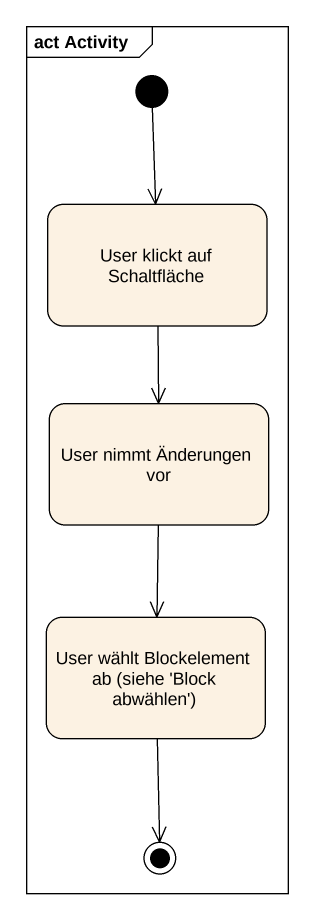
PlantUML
@startuml
mainframe act Activity
hide empty description
state "User klickt auf Schaltfläche" as User_klickt_auf_Schaltfläche
state "User nimmt Änderungen vor" as User_nimmt_Änderungen_vor
state "User wählt Blockelement ab (siehe 'Block abwählen')" as User_wählt_Blockelement_ab
[*] --> User_klickt_auf_Schaltfläche
User_klickt_auf_Schaltfläche --> User_nimmt_Änderungen_vor
User_nimmt_Änderungen_vor --> User_wählt_Blockelement_ab
User_wählt_Blockelement_ab --> [*]
@enduml
